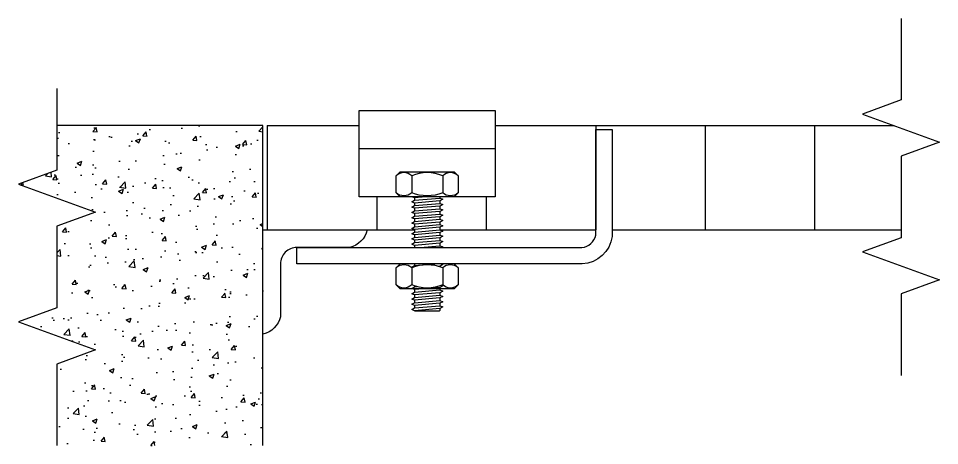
# Model space of a CAD drawing. Header units: millimetres. Extents: x 562 to 11403, y -8308 to -3911.
# Drawn here: x 1428.4 to 1764.9, y -7422.6 to -7266.6 of the extents above; entities that cross this region are included whole.
import ezdxf

# ---------------------------------------------------------------- set-up
doc = ezdxf.new("R2010")
doc.units = ezdxf.units.MM
for name, color, linetype in [('1', 1, 'Continuous'), ('2', 2, 'Continuous'), ('3', 3, 'Continuous'), ('5', 5, 'Continuous'), ('HATCH', 8, 'Continuous')]:
    doc.layers.add(name, color=color, linetype=linetype)

msp = doc.modelspace()

# ---------------------------------------------------------------- hatches: boundary and pattern name
at = {"layer": 'HATCH'}
h = msp.add_hatch(dxfattribs=at)
h.set_pattern_fill('AR-CONC', color=256, scale=0.1)
h.paths.add_polyline_path([(1517.72, -7305.77), (1442.47, -7305.77), (1442.47, -7322.02), (1428.38, -7327.15), (1442.47, -7332.28), (1456.57, -7337.41), (1442.47, -7342.54), (1442.47, -7372.31), (1428.38, -7377.44), (1442.47, -7382.57), (1456.57, -7387.7), (1442.47, -7392.83), (1442.47, -7422.6), (1517.72, -7422.6)])

# ---------------------------------------------------------------- linework, layer by layer
at = {"layer": '1', "flags": 128}
for points in [[(1750.84, -7266.64), (1750.84, -7296.41), (1736.74, -7301.54), (1764.93, -7311.8), (1750.84, -7316.93), (1750.84, -7346.7), (1736.74, -7351.83), (1764.93, -7362.09), (1750.84, -7367.22), (1750.84, -7396.99)], [(1442.47, -7292.24), (1442.47, -7322.02), (1428.38, -7327.15), (1456.57, -7337.41), (1442.47, -7342.54), (1442.47, -7372.31), (1428.38, -7377.44), (1456.57, -7387.7), (1442.47, -7392.83), (1442.47, -7422.6)]]:
    msp.add_lwpolyline(points, dxfattribs=at)
msp.add_lwpolyline([(1517.72, -7381.97), (1517.72, -7343.87), (1555.82, -7343.87, -0.276276), (1549.42, -7350.27), (1530.12, -7350.27, 0.414214), (1524.12, -7356.27), (1524.12, -7375.57, -0.276276)], format="xyb", close=True, dxfattribs=at)
at = {"layer": '2'}
for p, q in [((1519.29, -7305.77), (1519.29, -7343.87)), ((1519.29, -7305.77), (1552.83, -7305.77)), ((1602.62, -7305.77), (1748.35, -7305.77)), ((1639.29, -7305.77), (1639.29, -7343.87)), ((1679.29, -7305.77), (1679.29, -7343.87)), ((1719.29, -7305.77), (1719.29, -7343.87)), ((1559.29, -7331.75), (1559.29, -7343.87)), ((1599.29, -7331.75), (1599.29, -7343.87)), ((1519.29, -7343.87), (1573.08, -7343.87)), ((1582.41, -7343.87), (1639.29, -7343.87)), ((1645.29, -7343.87), (1750.84, -7343.87))]:
    msp.add_line(p, q, dxfattribs=at)
at = {"layer": '3'}
for p, q in [((1552.83, -7314.19), (1602.62, -7314.19)), ((1572.07, -7324.09), (1572.07, -7330.27)), ((1583.38, -7324.09), (1583.38, -7330.27)), ((1573.08, -7332.11), (1573.08, -7333.04)), ((1582.37, -7331.75), (1582.37, -7332.25)), ((1582.37, -7333.25), (1582.37, -7334.18)), ((1573.08, -7334.04), (1573.08, -7334.98)), ((1573.08, -7335.97), (1573.08, -7336.91)), ((1582.37, -7335.18), (1582.37, -7336.12)), ((1572.07, -7357.75), (1572.07, -7363.93)), ((1583.38, -7357.75), (1583.38, -7363.93))]:
    msp.add_line(p, q, dxfattribs=at)
at = {"layer": '3', "flags": 128}
for points in [[(1552.83, -7300.21), (1602.62, -7300.21), (1602.62, -7331.75), (1552.83, -7331.75)], [(1582.37, -7333.25), (1573.08, -7334.04), (1572.07, -7333.63), (1573.08, -7333.04), (1582.37, -7332.25), (1583.38, -7332.66)], [(1582.37, -7335.18), (1573.08, -7335.97), (1572.07, -7335.56), (1573.08, -7334.98), (1582.37, -7334.18), (1583.38, -7334.6)], [(1582.37, -7337.11), (1573.08, -7337.91), (1572.07, -7337.49), (1573.08, -7336.91), (1582.37, -7336.12), (1583.38, -7336.53)], [(1582.37, -7339.05), (1573.08, -7339.84), (1572.07, -7339.43), (1573.08, -7338.84), (1582.37, -7338.05), (1583.38, -7338.46)], [(1582.37, -7340.98), (1573.08, -7341.77), (1572.07, -7341.36), (1573.08, -7340.78), (1582.37, -7339.98), (1583.38, -7340.39)], [(1582.37, -7342.91), (1573.08, -7343.71), (1572.07, -7343.29), (1573.08, -7342.71), (1582.37, -7341.91), (1583.38, -7342.33)], [(1582.37, -7344.85), (1573.08, -7345.64), (1572.07, -7345.23), (1573.08, -7344.64), (1582.37, -7343.85), (1583.38, -7344.26)], [(1582.37, -7346.78), (1573.08, -7347.57), (1572.07, -7347.16), (1573.08, -7346.57), (1582.37, -7345.78), (1583.38, -7346.19)], [(1582.37, -7348.71), (1573.08, -7349.51), (1572.07, -7349.09), (1573.08, -7348.51), (1582.37, -7347.71), (1583.38, -7348.13)], [(1582.37, -7366.78), (1573.08, -7367.57), (1572.07, -7367.16), (1573.08, -7366.57), (1582.37, -7365.78), (1583.38, -7366.19)], [(1582.37, -7368.71), (1573.08, -7369.5), (1572.07, -7369.09), (1573.08, -7368.51), (1582.37, -7367.71), (1583.38, -7368.13)], [(1582.37, -7370.64), (1573.08, -7371.44), (1572.07, -7371.02), (1573.08, -7370.44), (1582.37, -7369.65), (1583.38, -7370.06)], [(1582.37, -7372.58), (1573.08, -7373.37), (1572.07, -7372.96), (1573.08, -7372.37), (1582.37, -7371.58), (1583.38, -7371.99)]]:
    msp.add_lwpolyline(points, close=True, dxfattribs=at)
msp.add_lwpolyline([(1639.29, -7307.22), (1645.29, -7307.22), (1645.29, -7346.24, -0.36115), (1634.37, -7356.27), (1530.12, -7356.27), (1530.12, -7350.27), (1634.28, -7350.27, 0.334056), (1639.29, -7345.76)], format="xyb", close=True, dxfattribs=at)
for points in [[(1567.89, -7331.75), (1566.41, -7330.27), (1566.41, -7324.09), (1567.89, -7322.62), (1587.56, -7322.62), (1589.03, -7324.09), (1589.03, -7330.27), (1587.56, -7331.75)], [(1577.28, -7331.75), (1573.08, -7332.11), (1572.2, -7331.75)], [(1573.08, -7337.91), (1573.08, -7338.84)], [(1573.08, -7339.84), (1573.08, -7340.78)], [(1582.37, -7337.11), (1582.37, -7338.05)], [(1582.37, -7339.05), (1582.37, -7339.98)], [(1573.08, -7341.77), (1573.08, -7342.71)], [(1582.37, -7340.98), (1582.37, -7341.91)], [(1582.37, -7342.91), (1582.37, -7343.85)], [(1573.08, -7343.71), (1573.08, -7344.64)], [(1573.08, -7345.64), (1573.08, -7346.57)], [(1582.37, -7344.85), (1582.37, -7345.78)], [(1582.37, -7346.78), (1582.37, -7347.71)], [(1573.08, -7347.57), (1573.08, -7348.51)], [(1573.08, -7349.51), (1573.08, -7350.27)], [(1575.14, -7350.27), (1582.37, -7349.65), (1583.38, -7350.06), (1583.02, -7350.27)], [(1582.37, -7348.71), (1582.37, -7349.65)], [(1587.56, -7356.27), (1589.03, -7357.75), (1589.03, -7363.93), (1587.56, -7365.41), (1567.89, -7365.41), (1566.41, -7363.93), (1566.41, -7357.75), (1567.89, -7356.27)], [(1572.38, -7357.62), (1572.07, -7357.49), (1573.08, -7356.91), (1580.51, -7356.27)], [(1573.08, -7356.27), (1573.08, -7356.91)], [(1582.76, -7356.27), (1583.38, -7356.53), (1582.37, -7357.11), (1581.74, -7357.17)], [(1582.37, -7357.11), (1582.37, -7357.36)], [(1582.97, -7364.09), (1583.38, -7364.26), (1582.37, -7364.84), (1573.08, -7365.64), (1572.07, -7365.23), (1573.08, -7364.64), (1573.91, -7364.57)], [(1573.08, -7364.31), (1573.08, -7364.64)], [(1573.08, -7365.64), (1573.08, -7366.57)], [(1582.37, -7364.84), (1582.37, -7365.78)], [(1582.37, -7366.78), (1582.37, -7367.71)], [(1573.08, -7367.57), (1573.08, -7368.51)], [(1573.08, -7369.5), (1573.08, -7370.44)], [(1582.37, -7368.71), (1582.37, -7369.65)], [(1573.08, -7371.44), (1573.08, -7372.37)], [(1582.37, -7372.58), (1582.37, -7373.28), (1582.12, -7373.53), (1573.33, -7373.53), (1573.16, -7373.36)], [(1582.37, -7370.64), (1582.37, -7371.58)]]:
    msp.add_lwpolyline(points, dxfattribs=at)
for points in [[(1589.03, -7324.09, 0.406637), (1583.38, -7324.09, 0.203332), (1572.07, -7324.09, 0.406637), (1566.41, -7324.09)], [(1589.03, -7330.27, -0.406637), (1583.38, -7330.27, -0.203332), (1572.07, -7330.27, -0.406637), (1566.41, -7330.27)], [(1589.03, -7357.75, 0.406637), (1583.38, -7357.75, 0.203332), (1572.07, -7357.75, 0.406637), (1566.41, -7357.75)], [(1589.03, -7363.93, -0.406637), (1583.38, -7363.93, -0.203332), (1572.07, -7363.93, -0.406637), (1566.41, -7363.93)]]:
    msp.add_lwpolyline(points, format="xyb", dxfattribs=at)
at = {"layer": '5'}
for p, q in [((1517.72, -7305.77), (1442.47, -7305.77)), ((1517.72, -7422.6), (1517.72, -7305.77))]:
    msp.add_line(p, q, dxfattribs=at)

doc.saveas('drawing.dxf')
